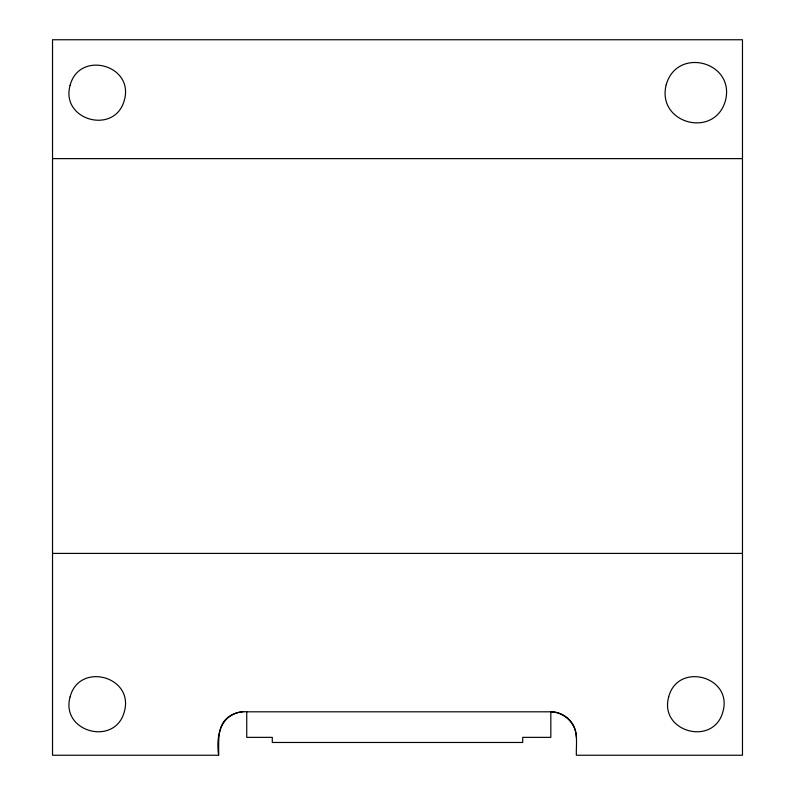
<?xml version="1.0" encoding="UTF-8"?>
<svg xmlns="http://www.w3.org/2000/svg" width="795" height="795" viewBox="0 0 795 795"><rect width="100%" height="100%" fill="white"/><g stroke="black" fill="none" stroke-linecap="round" stroke-linejoin="round"><path stroke-width="1.19" d="M218.625 755.25C219.052 741.864 216.359 724.394 229.825 716.166C234.764 712.837 240.805 711.287 246.738 711.813L550.826 711.813C558.656 711.813 566.318 715.599 571.098 721.81C578.71 731.241 575.948 744.17 576.375 755.25L742.47 755.25L742.47 39.75L52.53 39.75L52.53 755.25L218.625 755.25C215.872 736.379 220.145 713.811 243.171 711.714M52.53 158.622L742.47 158.622M52.53 553.409L742.47 553.409M576.375 737.363C576.097 723.639 564.549 712.082 550.826 711.813L550.826 737.363L522.712 737.363L522.712 742.47L272.288 742.47L272.288 737.363L246.738 737.363L246.738 711.813M70.089 85.413C60.281 120.562 115.305 135.309 124.388 99.961C134.196 64.802 79.172 50.065 70.089 85.413M70.089 696.937C60.281 732.096 115.305 746.833 124.388 711.485C134.196 676.326 79.172 661.589 70.089 696.937M666.21 84.747C656.302 123.553 714.625 139.185 725.447 100.617C735.365 61.811 677.032 46.18 666.21 84.747M668.684 696.937C658.876 732.096 713.9 746.833 722.983 711.485C732.791 676.326 677.767 661.589 668.684 696.937"/></g></svg>
